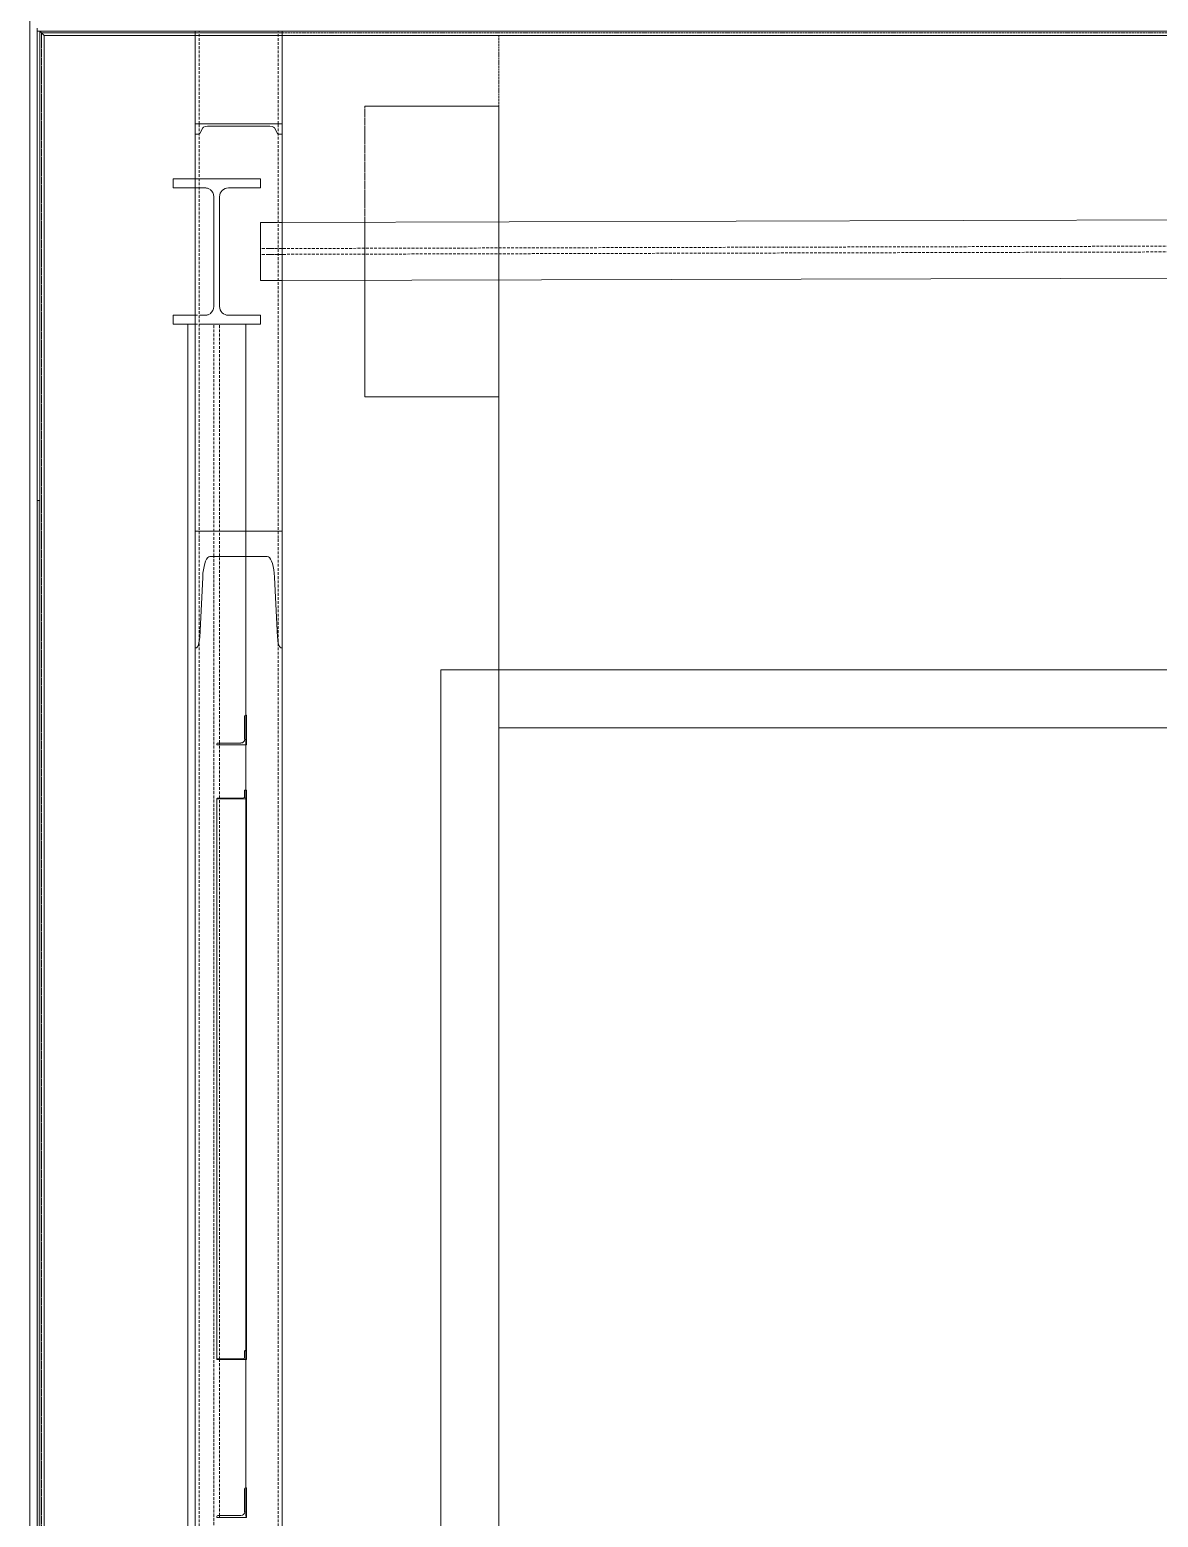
# Model space of a CAD drawing. Header units: centimetres. Extents: x -13617 to -9515, y -261 to 6553.
# Drawn here: x -13279.8 to -13085.5, y 5221.1 to 5477 of the extents above; entities that cross this region are included whole.
import ezdxf

# ---------------------------------------------------------------- set-up
doc = ezdxf.new("R2010")
doc.units = ezdxf.units.CM
for name, pattern in [('_Overhead', [0.47625, 0.3175, -0.15875]), ('_Overhead_2_', [0.47625, 0.3175, -0.15875]), ('Hidden', [0.714375, 0.47625, -0.238125])]:
    doc.linetypes.add(name, pattern=pattern)
for name, color, linetype, lineweight in [('A-FLOR', 7, 'Continuous', 9), ('A-WALL', 7, 'Continuous', 9), ('A-WALL-PATT', 7, 'Continuous', 35), ('S-BEAM', 7, 'Continuous', 9), ('S-COLS', 7, 'Continuous', 9)]:
    doc.layers.add(name, color=color, linetype=linetype, lineweight=lineweight)

# ---------------------------------------------------------------- blocks, each defined once
blk = doc.blocks.new('M_W Shapes - 150 x 250-1747962-Planta patio maniobras')
at = {"layer": 'S-BEAM', "color": 254, "true_color": 0xcccccc}
for p, q in [((-342.21, 5), (-342.21, 0.57)), ((-342.21, 0.57), (-342.21, 5)), ((-342.21, 5), (-342.21, 2.48)), ((-342.21, 2.48), (-342.21, 5)), ((-340.74, 5), (-342.21, 5)), ((-342.21, 5), (-340.74, 5)), ((-342.21, 5), (-340.74, 5)), ((-342.21, 5), (-340.74, 5)), ((-340.46, 5), (-340.73, 5)), ((-340.73, 5), (-340.46, 5)), ((-340.73, 5), (-340.46, 5)), ((-340.73, 5), (-340.46, 5)), ((-340.21, 5), (-340.45, 5)), ((-340.45, 5), (-340.21, 5)), ((-340.45, 5), (-340.21, 5)), ((-340.45, 5), (-340.21, 5)), ((-340.01, 5), (-340.2, 5)), ((-340.2, 5), (-340.01, 5)), ((-340.2, 5), (-340.01, 5)), ((-340.2, 5), (-340.01, 5)), ((-339.86, 5), (-340, 5)), ((-340, 5), (-339.86, 5)), ((-340, 5), (-339.86, 5)), ((-340, 5), (-339.86, 5)), ((-339.25, 5), (-339.77, 5)), ((-339.77, 5), (-339.25, 5)), ((-339.77, 5), (-339.25, 5)), ((-339.77, 5), (-339.25, 5)), ((-338.92, 5), (-339.04, 5)), ((-339.04, 5), (-338.92, 5)), ((-339.04, 5), (-338.92, 5)), ((-339.04, 5), (-338.92, 5)), ((-338.78, 5), (-338.91, 5)), ((-338.91, 5), (-338.78, 5)), ((-338.91, 5), (-338.78, 5)), ((-338.91, 5), (-338.78, 5)), ((-338.45, 5), (-338.77, 5)), ((-338.77, 5), (-338.45, 5)), ((-338.77, 5), (-338.45, 5)), ((-338.77, 5), (-338.45, 5)), ((-7.1, 5), (-338.45, 5)), ((-338.45, 5), (-7.1, 5)), ((-338.45, 5), (-7.1, 5)), ((-338.45, 5), (-7.1, 5)), ((-342.21, 1.49), (-342.21, 2.48)), ((-342.21, 1.97), (-342.21, 2.48)), ((-342.21, 1.49), (-342.21, 1.97)), ((-342.21, 0.57), (-342.21, 1.49)), ((-342.21, 0.5), (-342.21, 1.49)), ((-342.21, 0.5), (-342.21, 0.57)), ((-342.21, 0.5), (-342.21, -0.5)), ((-342.21, -0.5), (-342.21, 0.5)), ((-342.21, -2.48), (-342.21, -0.5)), ((-342.21, -0.57), (-342.21, -0.5)), ((-342.21, -0.57), (-342.21, -5)), ((-342.21, -0.77), (-342.21, -0.57)), ((-342.21, -5), (-342.21, -0.57)), ((-342.21, -1.08), (-342.21, -0.77)), ((-342.21, -2.48), (-342.21, -1.08)), ((-342.21, -5), (-342.21, -2.48)), ((-342.21, -2.48), (-342.21, -5)), ((-342.21, -5), (-340.78, -5)), ((-342.21, -5), (-340.78, -5)), ((-342.21, -5), (-340.78, -5)), ((-342.21, -5), (-340.78, -5)), ((-340.76, -5), (-340.5, -5)), ((-340.76, -5), (-340.5, -5)), ((-340.76, -5), (-340.5, -5)), ((-340.76, -5), (-340.5, -5)), ((-340.48, -5), (-340.25, -5)), ((-340.48, -5), (-340.25, -5)), ((-340.48, -5), (-340.25, -5)), ((-340.48, -5), (-340.25, -5)), ((-340.23, -5), (-340.04, -5)), ((-340.23, -5), (-340.04, -5)), ((-340.23, -5), (-340.04, -5)), ((-340.23, -5), (-340.04, -5)), ((-340.03, -5), (-339.89, -5)), ((-340.03, -5), (-339.89, -5)), ((-340.03, -5), (-339.89, -5)), ((-340.03, -5), (-339.89, -5)), ((-339.8, -5), (-339.28, -5)), ((-339.8, -5), (-339.28, -5)), ((-339.8, -5), (-339.28, -5)), ((-339.8, -5), (-339.28, -5)), ((-339.06, -5), (-338.95, -5)), ((-339.06, -5), (-338.95, -5)), ((-339.06, -5), (-338.95, -5)), ((-339.06, -5), (-338.95, -5)), ((-338.94, -5), (-338.81, -5)), ((-338.94, -5), (-338.81, -5)), ((-338.94, -5), (-338.81, -5)), ((-338.94, -5), (-338.81, -5)), ((-338.79, -5), (-338.48, -5)), ((-338.79, -5), (-338.48, -5)), ((-338.79, -5), (-338.48, -5)), ((-338.79, -5), (-338.48, -5)), ((-338.48, -5), (-7.12, -5)), ((-338.48, -5), (-7.12, -5)), ((-338.48, -5), (-7.12, -5)), ((-338.48, -5), (-7.12, -5))]:
    blk.add_line(p, q, dxfattribs=at)
at = {"layer": 'S-BEAM', "color": 254, "linetype": 'Hidden', "true_color": 0xcccccc}
for p, q in [((-340.76, 0.5), (-342.21, 0.5)), ((-340.48, 0.5), (-340.74, 0.5)), ((-340.23, 0.5), (-340.46, 0.5)), ((-340.02, 0.5), (-340.22, 0.5)), ((-339.87, 0.5), (-340.01, 0.5)), ((-339.26, 0.5), (-339.78, 0.5)), ((-338.93, 0.5), (-339.05, 0.5)), ((-338.79, 0.5), (-338.92, 0.5)), ((-338.47, 0.5), (-338.78, 0.5)), ((-7.11, 0.5), (-338.47, 0.5)), ((-340.76, -0.5), (-342.21, -0.5)), ((-340.48, -0.5), (-340.75, -0.5)), ((-340.23, -0.5), (-340.47, -0.5)), ((-340.03, -0.5), (-340.22, -0.5)), ((-339.88, -0.5), (-340.02, -0.5)), ((-339.27, -0.5), (-339.79, -0.5)), ((-338.93, -0.5), (-339.05, -0.5)), ((-338.8, -0.5), (-338.93, -0.5)), ((-338.47, -0.5), (-338.78, -0.5)), ((-7.11, -0.5), (-338.47, -0.5))]:
    blk.add_line(p, q, dxfattribs=at)
blk = doc.blocks.new('M_W Shapes - 150 x 250-1747883-Planta patio maniobras')
at = {"layer": 'S-BEAM', "color": 254, "true_color": 0xcccccc}
for p, q in [((-324.13, 5), (-324.13, 1.08)), ((-324.13, 1.08), (-324.13, 5)), ((-324.13, 5), (-324.13, 2.48)), ((-324.13, 2.48), (-324.13, 5)), ((-284.19, 5), (-324.13, 5)), ((-324.13, 5), (-284.19, 5)), ((-324.13, 5), (-284.19, 5)), ((-324.13, 5), (-284.19, 5)), ((-256.79, 5), (-284.19, 5)), ((-284.19, 5), (-256.79, 5)), ((-284.19, 5), (-256.79, 5)), ((-284.19, 5), (-256.79, 5)), ((-251.89, 5), (-256.79, 5)), ((-256.79, 5), (-251.89, 5)), ((-256.79, 5), (-251.89, 5)), ((-256.79, 5), (-251.89, 5)), ((-243.97, 5), (-251.77, 5)), ((-251.77, 5), (-243.97, 5)), ((-251.77, 5), (-243.97, 5)), ((-251.77, 5), (-243.97, 5)), ((-242.58, 5), (-243.97, 5)), ((-243.97, 5), (-242.58, 5)), ((-243.97, 5), (-242.58, 5)), ((-243.97, 5), (-242.58, 5)), ((-146.02, 5), (-242.47, 5)), ((-242.47, 5), (-146.02, 5)), ((-242.47, 5), (-146.02, 5)), ((-242.47, 5), (-146.02, 5)), ((-123.86, 5), (-146.02, 5)), ((-146.02, 5), (-123.86, 5)), ((-146.02, 5), (-123.86, 5)), ((-146.02, 5), (-123.86, 5)), ((-118.97, 5), (-123.86, 5)), ((-123.86, 5), (-118.97, 5)), ((-123.86, 5), (-118.97, 5)), ((-123.86, 5), (-118.97, 5)), ((-324.13, 1.08), (-324.13, 2.48)), ((-324.13, 1.97), (-324.13, 2.48)), ((-324.13, 1.49), (-324.13, 1.97)), ((-324.13, 1.08), (-324.13, 1.49)), ((-324.13, 1.02), (-324.13, 1.08)), ((-324.13, 1.02), (-324.13, 1.08)), ((-324.13, 1.03), (-324.13, 0.57)), ((-324.13, 0.57), (-324.13, 1.03)), ((-324.13, 0.77), (-324.13, 1.02)), ((-324.13, 0.57), (-324.13, 1.02)), ((-324.13, 0.57), (-324.13, 0.77)), ((-324.13, 0.5), (-324.13, 0.57)), ((-324.13, 0.5), (-324.13, 0.57)), ((-324.13, 0.5), (-324.13, -0.5)), ((-324.13, -0.5), (-324.13, 0.5)), ((-324.13, -0.57), (-324.13, -0.5)), ((-324.13, -0.57), (-324.13, -0.5)), ((-324.13, -0.57), (-324.13, -1.08)), ((-324.13, -1.08), (-324.13, -0.57)), ((-324.13, -1.08), (-324.13, -0.57)), ((-324.13, -1.08), (-324.13, -0.57)), ((-324.13, -1.46), (-324.13, -1.18)), ((-324.13, -1.46), (-324.13, -1.18)), ((-324.13, -1.19), (-324.13, -1.46)), ((-324.13, -1.46), (-324.13, -1.19)), ((-324.13, -1.49), (-324.13, -1.74)), ((-324.13, -1.73), (-324.13, -1.49)), ((-324.13, -1.73), (-324.13, -1.49)), ((-324.13, -1.74), (-324.13, -1.49)), ((-324.13, -1.97), (-324.13, -1.75)), ((-324.13, -1.97), (-324.13, -1.75)), ((-324.13, -1.76), (-324.13, -1.97)), ((-324.13, -1.97), (-324.13, -1.76)), ((-324.13, -2), (-324.13, -2.19)), ((-324.13, -2.19), (-324.13, -2)), ((-324.13, -2.19), (-324.13, -2)), ((-324.13, -2.19), (-324.13, -2)), ((-324.13, -2.2), (-324.13, -2.34)), ((-324.13, -2.34), (-324.13, -2.2)), ((-324.13, -2.34), (-324.13, -2.2)), ((-324.13, -2.34), (-324.13, -2.2)), ((-324.13, -2.48), (-324.13, -2.94)), ((-324.13, -2.94), (-324.13, -2.48)), ((-324.13, -2.48), (-324.13, -2.94)), ((-324.13, -2.94), (-324.13, -2.48)), ((-324.13, -3.29), (-324.13, -3.42)), ((-324.13, -3.42), (-324.13, -3.29)), ((-324.13, -3.29), (-324.13, -3.42)), ((-324.13, -3.42), (-324.13, -3.29)), ((-324.13, -3.43), (-324.13, -3.74)), ((-324.13, -3.74), (-324.13, -3.43)), ((-324.13, -3.43), (-324.13, -3.74)), ((-324.13, -3.74), (-324.13, -3.43)), ((-324.13, -3.74), (-324.13, -5)), ((-324.13, -5), (-324.13, -3.74)), ((-324.13, -3.74), (-324.13, -5)), ((-324.13, -5), (-324.13, -3.74)), ((-324.13, -5), (306.82, -5)), ((-324.13, -5), (306.82, -5)), ((-324.13, -5), (306.82, -5)), ((-324.13, -5), (306.82, -5))]:
    blk.add_line(p, q, dxfattribs=at)
at = {"layer": 'S-BEAM', "color": 254, "linetype": 'Hidden', "true_color": 0xcccccc}
for p, q in [((-284.19, 0.5), (-324.13, 0.5)), ((-252.09, 0.5), (-284.19, 0.5)), ((-251.8, 0.5), (-252.09, 0.5)), ((-242.57, 0.5), (-251.77, 0.5)), ((-146.02, 0.5), (-242.47, 0.5)), ((-119.16, 0.5), (-146.02, 0.5)), ((-118.88, 0.5), (-119.16, 0.5)), ((-284.19, -0.5), (-324.13, -0.5)), ((306.82, -0.5), (-284.19, -0.5))]:
    blk.add_line(p, q, dxfattribs=at)
blk = doc.blocks.new('C Shapes - C8x16-1788166-Planta patio maniobras')
at = {"layer": 'S-BEAM', "color": 254, "true_color": 0xcccccc}
for p, q in [((-13251.33, 5460.83), (-13251.33, 5476.76)), ((-13251.33, 5476.76), (-13251.33, 5460.83)), ((-13236.33, 5476.76), (-13236.33, 5460.83)), ((-13236.33, 5476.76), (-13236.33, 5460.83)), ((-13251.33, 5370.67), (-13251.33, 5460.83)), ((-13251.33, 5460.83), (-13251.33, 5370.67)), ((-13236.33, 5460.83), (-13236.33, 5370.67)), ((-13236.33, 5460.83), (-13236.33, 5370.67)), ((-13251.33, 4808.32), (-13251.33, 5370.67)), ((-13251.33, 5370.67), (-13251.33, 4808.32)), ((-13236.33, 5370.67), (-13236.33, 4808.32)), ((-13236.33, 5370.67), (-13236.33, 4808.32))]:
    blk.add_line(p, q, dxfattribs=at)
at = {"layer": 'S-BEAM', "color": 254, "linetype": 'Hidden', "true_color": 0xcccccc}
for p, q in [((-13250.62, 5460.83), (-13250.62, 5476.76)), ((-13237.04, 5460.83), (-13237.04, 5476.76)), ((-13250.62, 5389.53), (-13250.62, 5460.83)), ((-13237.04, 5389.53), (-13237.04, 5460.83)), ((-13250.62, 5371.78), (-13250.62, 5389.42)), ((-13237.04, 5371.78), (-13237.04, 5389.42)), ((-13250.62, 4807.31), (-13250.62, 5371.68)), ((-13237.04, 4807.31), (-13237.04, 5371.68))]:
    blk.add_line(p, q, dxfattribs=at)
blk = doc.blocks.new('M_L Equal Angles - L51X51X3_2-1788160-Planta patio maniobras')
at = {"layer": 'S-BEAM', "color": 254, "true_color": 0xcccccc}
for p, q in [((-13242.79, 5222.01), (-13242.79, 5225.97)), ((-13242.79, 5225.97), (-13242.79, 5222.01)), ((-13242.63, 5226.13), (-13242.47, 5226.13)), ((-13242.47, 5226.13), (-13242.63, 5226.13)), ((-13242.47, 5226.13), (-13242.47, 5221.05)), ((-13242.47, 5221.05), (-13242.47, 5226.13)), ((-13247.39, 5221.37), (-13243.42, 5221.37)), ((-13243.42, 5221.37), (-13247.39, 5221.37)), ((-13247.55, 5221.05), (-13247.55, 5221.21)), ((-13247.55, 5221.21), (-13247.55, 5221.05)), ((-13242.47, 5221.05), (-13247.55, 5221.05)), ((-13247.55, 5221.05), (-13242.47, 5221.05))]:
    blk.add_line(p, q, dxfattribs=at)
for centre, radius, start, end in [((-13242.63, 5225.97), 0.159, 90, 180), ((-13242.63, 5225.97), 0.159, 90, 180), ((-13247.39, 5221.21), 0.159, 90, 180), ((-13247.39, 5221.21), 0.159, 90, 180), ((-13243.42, 5222.01), 0.635, 270, 0), ((-13243.42, 5222.01), 0.635, 270, 0)]:
    blk.add_arc(centre, radius, start, end, dxfattribs=at)
blk = doc.blocks.new('M_L Equal Angles - L51X51X3_2-1788161-Planta patio maniobras')
at = {"layer": 'S-BEAM', "color": 254, "true_color": 0xcccccc}
for p, q in [((-13242.79, 5354.93), (-13242.79, 5358.9)), ((-13242.79, 5358.9), (-13242.79, 5354.93)), ((-13242.63, 5359.06), (-13242.47, 5359.06)), ((-13242.47, 5359.06), (-13242.63, 5359.06)), ((-13242.47, 5359.06), (-13242.47, 5353.98)), ((-13242.47, 5353.98), (-13242.47, 5359.06)), ((-13247.55, 5353.98), (-13247.55, 5354.13)), ((-13247.55, 5354.13), (-13247.55, 5353.98)), ((-13242.47, 5353.98), (-13247.55, 5353.98)), ((-13247.55, 5353.98), (-13242.47, 5353.98)), ((-13247.39, 5354.29), (-13243.42, 5354.29)), ((-13243.42, 5354.29), (-13247.39, 5354.29))]:
    blk.add_line(p, q, dxfattribs=at)
for centre, radius, start, end in [((-13242.63, 5358.9), 0.159, 90, 180), ((-13242.63, 5358.9), 0.159, 90, 180), ((-13243.42, 5354.93), 0.635, 270, 0), ((-13243.42, 5354.93), 0.635, 270, 0), ((-13247.39, 5354.13), 0.159, 90, 180), ((-13247.39, 5354.13), 0.159, 90, 180)]:
    blk.add_arc(centre, radius, start, end, dxfattribs=at)
blk = doc.blocks.new('M_L Equal Angles - L51X51X3_2-1788165-Planta patio maniobras')
at = {"layer": 'S-BEAM', "color": 254, "true_color": 0xcccccc}
for p, q in [((-13247.55, 5344.73), (-13247.55, 5344.68)), ((-13247.55, 5344.68), (-13242.47, 5344.68)), ((-13247.55, 5344.68), (-13247.55, 5248.23)), ((-13243.42, 5344.78), (-13247.39, 5344.78)), ((-13242.79, 5346.15), (-13242.79, 5344.97)), ((-13242.47, 5346.2), (-13242.63, 5346.2)), ((-13242.47, 5344.68), (-13242.47, 5346.2)), ((-13242.47, 5249.75), (-13242.47, 5346.2)), ((-13242.47, 5248.23), (-13242.47, 5344.68)), ((-13242.79, 5248.51), (-13242.79, 5249.7)), ((-13242.63, 5249.75), (-13242.47, 5249.75)), ((-13242.47, 5249.75), (-13242.47, 5248.23)), ((-13247.55, 5248.23), (-13247.55, 5248.28)), ((-13242.47, 5248.23), (-13247.55, 5248.23)), ((-13247.39, 5248.32), (-13243.42, 5248.32))]:
    blk.add_line(p, q, dxfattribs=at)
for centre, major_axis, start_param, end_param in [((-13247.39, 5344.73), (0.159, 0), 1.570796, 3.141593), ((-13243.42, 5344.97), (0.635, 0), 4.712389, 6.283185), ((-13242.63, 5346.15), (0.159, 0), 1.570796, 3.141593), ((-13242.63, 5249.7), (0.159, 0), 1.570796, 3.141593), ((-13247.39, 5248.28), (0.159, 0), 1.570796, 3.141593), ((-13243.42, 5248.51), (0.635, 0), 4.712389, 6.283185)]:
    blk.add_ellipse(centre, major_axis=major_axis, ratio=0.299116, start_param=start_param, end_param=end_param, dxfattribs=at)
blk = doc.blocks.new('M_W Shapes - 150 x 250-V107-Planta patio maniobras')
at = {"layer": 'S-BEAM', "color": 254, "true_color": 0xcccccc}
for p, q in [((-342.21, 5), (-342.21, 0.57)), ((-342.21, -5), (-342.21, 5)), ((-342.21, 5), (-342.21, 2.48)), ((-342.21, 2.48), (-342.21, 5)), ((-340.74, 5), (-342.21, 5)), ((-342.21, 5), (-340.74, 5)), ((-342.21, 5), (-340.74, 5)), ((-342.21, 5), (-340.74, 5)), ((-340.46, 5), (-340.73, 5)), ((-340.73, 5), (-340.46, 5)), ((-340.73, 5), (-340.46, 5)), ((-340.73, 5), (-340.46, 5)), ((-340.21, 5), (-340.45, 5)), ((-340.45, 5), (-340.21, 5)), ((-340.45, 5), (-340.21, 5)), ((-340.45, 5), (-340.21, 5)), ((-340.01, 5), (-340.2, 5)), ((-340.2, 5), (-340.01, 5)), ((-340.2, 5), (-340.01, 5)), ((-340.2, 5), (-340.01, 5)), ((-339.86, 5), (-340, 5)), ((-340, 5), (-339.86, 5)), ((-340, 5), (-339.86, 5)), ((-340, 5), (-339.86, 5)), ((-339.25, 5), (-339.77, 5)), ((-339.77, 5), (-339.25, 5)), ((-339.77, 5), (-339.25, 5)), ((-339.77, 5), (-339.25, 5)), ((-338.92, 5), (-339.04, 5)), ((-339.04, 5), (-338.92, 5)), ((-339.04, 5), (-338.92, 5)), ((-339.04, 5), (-338.92, 5)), ((-338.78, 5), (-338.91, 5)), ((-338.91, 5), (-338.78, 5)), ((-338.91, 5), (-338.78, 5)), ((-338.91, 5), (-338.78, 5)), ((-338.45, 5), (-338.77, 5)), ((-338.77, 5), (-338.45, 5)), ((-338.77, 5), (-338.45, 5)), ((-338.77, 5), (-338.45, 5)), ((-7.1, 5), (-338.45, 5)), ((-338.45, 5), (-7.1, 5)), ((-338.45, 5), (-7.1, 5)), ((-338.45, 5), (-7.1, 5)), ((-342.21, 1.49), (-342.21, 2.48)), ((-342.21, 1.97), (-342.21, 2.48)), ((-342.21, 1.49), (-342.21, 1.97)), ((-342.21, 0.57), (-342.21, 1.49)), ((-342.21, 1.08), (-342.21, 1.49)), ((-342.21, 0.77), (-342.21, 1.08)), ((-342.21, 0.57), (-342.21, 0.77)), ((-342.21, 0.5), (-342.21, 0.57)), ((-342.21, 0.5), (-342.21, 0.57)), ((-342.21, 0.5), (-342.21, -0.5)), ((-342.21, -0.57), (-342.21, -0.5)), ((-342.21, -0.57), (-342.21, -0.5)), ((-342.21, -0.57), (-342.21, -5)), ((-342.21, -0.77), (-342.21, -0.57)), ((-342.21, -0.77), (-342.21, -0.57)), ((-342.21, -1.49), (-342.21, -0.77)), ((-342.21, -1.08), (-342.21, -0.77)), ((-342.21, -1.49), (-342.21, -1.08)), ((-342.21, -1.97), (-342.21, -1.49)), ((-342.21, -2.48), (-342.21, -1.49)), ((-342.21, -2.48), (-342.21, -1.97)), ((-342.21, -5), (-342.21, -2.48)), ((-342.21, -2.48), (-342.21, -5)), ((-342.21, -5), (-340.78, -5)), ((-342.21, -5), (-340.78, -5)), ((-342.21, -5), (-340.78, -5)), ((-342.21, -5), (-340.78, -5)), ((-340.76, -5), (-340.5, -5)), ((-340.76, -5), (-340.5, -5)), ((-340.76, -5), (-340.5, -5)), ((-340.76, -5), (-340.5, -5)), ((-340.48, -5), (-340.25, -5)), ((-340.48, -5), (-340.25, -5)), ((-340.48, -5), (-340.25, -5)), ((-340.48, -5), (-340.25, -5)), ((-340.23, -5), (-340.04, -5)), ((-340.23, -5), (-340.04, -5)), ((-340.23, -5), (-340.04, -5)), ((-340.23, -5), (-340.04, -5)), ((-340.03, -5), (-339.89, -5)), ((-340.03, -5), (-339.89, -5)), ((-340.03, -5), (-339.89, -5)), ((-340.03, -5), (-339.89, -5)), ((-339.8, -5), (-339.28, -5)), ((-339.8, -5), (-339.28, -5)), ((-339.8, -5), (-339.28, -5)), ((-339.8, -5), (-339.28, -5)), ((-339.06, -5), (-338.95, -5)), ((-339.06, -5), (-338.95, -5)), ((-339.06, -5), (-338.95, -5)), ((-339.06, -5), (-338.95, -5)), ((-338.94, -5), (-338.81, -5)), ((-338.94, -5), (-338.81, -5)), ((-338.94, -5), (-338.81, -5)), ((-338.94, -5), (-338.81, -5)), ((-338.79, -5), (-338.48, -5)), ((-338.79, -5), (-338.48, -5)), ((-338.79, -5), (-338.48, -5)), ((-338.79, -5), (-338.48, -5)), ((-338.48, -5), (-7.12, -5)), ((-338.48, -5), (-7.12, -5)), ((-338.48, -5), (-7.12, -5)), ((-338.48, -5), (-7.12, -5))]:
    blk.add_line(p, q, dxfattribs=at)
at = {"layer": 'S-BEAM', "color": 254, "linetype": 'Hidden', "true_color": 0xcccccc}
for p, q in [((-340.76, 0.5), (-342.21, 0.5)), ((-340.48, 0.5), (-340.74, 0.5)), ((-340.23, 0.5), (-340.46, 0.5)), ((-340.02, 0.5), (-340.22, 0.5)), ((-339.87, 0.5), (-340.01, 0.5)), ((-339.26, 0.5), (-339.78, 0.5)), ((-338.93, 0.5), (-339.05, 0.5)), ((-338.79, 0.5), (-338.92, 0.5)), ((-338.47, 0.5), (-338.78, 0.5)), ((-7.11, 0.5), (-338.47, 0.5)), ((-340.76, -0.5), (-342.21, -0.5)), ((-340.48, -0.5), (-340.75, -0.5)), ((-340.23, -0.5), (-340.47, -0.5)), ((-340.03, -0.5), (-340.22, -0.5)), ((-339.88, -0.5), (-340.02, -0.5)), ((-339.27, -0.5), (-339.79, -0.5)), ((-338.93, -0.5), (-339.05, -0.5)), ((-338.8, -0.5), (-338.93, -0.5)), ((-338.47, -0.5), (-338.78, -0.5)), ((-7.11, -0.5), (-338.47, -0.5))]:
    blk.add_line(p, q, dxfattribs=at)
blk = doc.blocks.new('M_W Shapes - 150 x 250-V108-Planta patio maniobras')
at = {"layer": 'S-BEAM', "color": 254, "true_color": 0xcccccc}
for p, q in [((-324.13, 5), (-324.13, 1.08)), ((-324.13, -1.17), (-324.13, 5)), ((-324.13, 5), (-324.13, 2.48)), ((-324.13, 2.48), (-324.13, 5)), ((-284.19, 5), (-324.13, 5)), ((-324.13, 5), (-284.19, 5)), ((-324.13, 5), (-284.19, 5)), ((-324.13, 5), (-284.19, 5)), ((-256.79, 5), (-284.19, 5)), ((-284.19, 5), (-256.79, 5)), ((-284.19, 5), (-256.79, 5)), ((-284.19, 5), (-256.79, 5)), ((-251.89, 5), (-256.79, 5)), ((-256.79, 5), (-251.89, 5)), ((-256.79, 5), (-251.89, 5)), ((-256.79, 5), (-251.89, 5)), ((-243.97, 5), (-251.77, 5)), ((-251.77, 5), (-243.97, 5)), ((-251.77, 5), (-243.97, 5)), ((-251.77, 5), (-243.97, 5)), ((-242.58, 5), (-243.97, 5)), ((-243.97, 5), (-242.58, 5)), ((-243.97, 5), (-242.58, 5)), ((-243.97, 5), (-242.58, 5)), ((-146.02, 5), (-242.47, 5)), ((-242.47, 5), (-146.02, 5)), ((-242.47, 5), (-146.02, 5)), ((-242.47, 5), (-146.02, 5)), ((-123.86, 5), (-146.02, 5)), ((-146.02, 5), (-123.86, 5)), ((-146.02, 5), (-123.86, 5)), ((-146.02, 5), (-123.86, 5)), ((-118.97, 5), (-123.86, 5)), ((-123.86, 5), (-118.97, 5)), ((-123.86, 5), (-118.97, 5)), ((-123.86, 5), (-118.97, 5)), ((-324.13, 1.97), (-324.13, 2.48)), ((-324.13, 1.97), (-324.13, 2.48)), ((-324.13, 1.49), (-324.13, 1.97)), ((-324.13, 1.49), (-324.13, 1.97)), ((-324.13, 1.08), (-324.13, 1.49)), ((-324.13, 1.08), (-324.13, 1.49)), ((-324.13, 1.02), (-324.13, 1.08)), ((-324.13, 1.02), (-324.13, 1.08)), ((-324.13, 1.03), (-324.13, 0.57)), ((-324.13, 0.77), (-324.13, 1.02)), ((-324.13, 0.57), (-324.13, 1.02)), ((-324.13, 0.57), (-324.13, 0.77)), ((-324.13, 0.5), (-324.13, 0.57)), ((-324.13, 0.5), (-324.13, 0.57)), ((-324.13, 0.5), (-324.13, -0.5)), ((-324.13, -0.57), (-324.13, -0.5)), ((-324.13, -0.57), (-324.13, -0.5)), ((-324.13, -0.57), (-324.13, -1.08)), ((-324.13, -0.77), (-324.13, -0.57)), ((-324.13, -0.77), (-324.13, -0.57)), ((-324.13, -1.08), (-324.13, -0.77)), ((-324.13, -1.08), (-324.13, -0.77)), ((-324.13, -1.46), (-324.13, -1.18)), ((-324.13, -1.46), (-324.13, -1.18)), ((-324.13, -1.19), (-324.13, -1.46)), ((-324.13, -1.46), (-324.13, -1.19)), ((-324.13, -1.74), (-324.13, -1.48)), ((-324.13, -1.49), (-324.13, -1.74)), ((-324.13, -1.73), (-324.13, -1.49)), ((-324.13, -1.73), (-324.13, -1.49)), ((-324.13, -1.97), (-324.13, -1.75)), ((-324.13, -1.97), (-324.13, -1.75)), ((-324.13, -1.76), (-324.13, -1.97)), ((-324.13, -1.99), (-324.13, -1.76)), ((-324.13, -2), (-324.13, -2.19)), ((-324.13, -2.19), (-324.13, -2)), ((-324.13, -2.19), (-324.13, -2)), ((-324.13, -2.19), (-324.13, -2)), ((-324.13, -2.2), (-324.13, -2.34)), ((-324.13, -2.34), (-324.13, -2.2)), ((-324.13, -2.34), (-324.13, -2.2)), ((-324.13, -2.34), (-324.13, -2.2)), ((-324.13, -2.94), (-324.13, -2.42)), ((-324.13, -2.48), (-324.13, -2.94)), ((-324.13, -2.94), (-324.13, -2.48)), ((-324.13, -2.48), (-324.13, -2.94)), ((-324.13, -3.29), (-324.13, -3.42)), ((-324.13, -3.42), (-324.13, -3.29)), ((-324.13, -3.29), (-324.13, -3.42)), ((-324.13, -3.42), (-324.13, -3.29)), ((-324.13, -3.43), (-324.13, -3.74)), ((-324.13, -3.74), (-324.13, -3.43)), ((-324.13, -3.43), (-324.13, -3.74)), ((-324.13, -3.74), (-324.13, -3.43)), ((-324.13, -3.74), (-324.13, -5)), ((-324.13, -5), (-324.13, -3.74)), ((-324.13, -3.74), (-324.13, -5)), ((-324.13, -5), (-324.13, -3.74)), ((-324.13, -5), (324.13, -5)), ((-324.13, -5), (324.13, -5)), ((-324.13, -5), (324.13, -5)), ((-324.13, -5), (324.13, -5))]:
    blk.add_line(p, q, dxfattribs=at)
at = {"layer": 'S-BEAM', "color": 254, "linetype": 'Hidden', "true_color": 0xcccccc}
for p, q in [((-284.19, 0.5), (-324.13, 0.5)), ((-252.09, 0.5), (-284.19, 0.5)), ((-251.8, 0.5), (-252.09, 0.5)), ((-242.57, 0.5), (-251.77, 0.5)), ((-146.02, 0.5), (-242.47, 0.5)), ((-119.16, 0.5), (-146.02, 0.5)), ((-118.88, 0.5), (-119.16, 0.5)), ((-284.19, -0.5), (-324.13, -0.5)), ((309.62, -0.5), (-284.19, -0.5))]:
    blk.add_line(p, q, dxfattribs=at)
blk = doc.blocks.new('PQ_RVR_EST-01_ZZ_ZZ_MO_T_A_rvt-1-Planta patio maniobras')
at = {"layer": 'A-FLOR', "color": 254, "linetype": '_Overhead', "true_color": 0xd4d4d4}
for p, q in [((-13199.05, 5463.84), (-13199.05, 5476.01)), ((-13199.05, 5476.01), (-13199.05, 5463.84)), ((-13222.1, 5443.91), (-13222.1, 5463.84)), ((-13222.1, 5463.84), (-13199.05, 5463.84)), ((-13199.05, 5463.84), (-13222.1, 5463.84)), ((-13222.1, 5463.84), (-13222.1, 5443.91)), ((-13222.1, 5441.39), (-13222.1, 5443.91)), ((-13222.1, 5443.91), (-13222.1, 5441.39)), ((-13222.1, 5440.88), (-13222.1, 5441.38)), ((-13222.1, 5441.38), (-13222.1, 5440.88)), ((-13222.1, 5440.4), (-13222.1, 5440.86)), ((-13222.1, 5440.86), (-13222.1, 5440.4)), ((-13222.1, 5439.99), (-13222.1, 5440.39)), ((-13222.1, 5440.39), (-13222.1, 5439.99)), ((-13222.1, 5439.67), (-13222.1, 5439.98)), ((-13222.1, 5439.98), (-13222.1, 5439.67)), ((-13222.1, 5439.48), (-13222.1, 5439.67)), ((-13222.1, 5439.67), (-13222.1, 5439.48)), ((-13222.1, 5438.41), (-13222.1, 5439.41)), ((-13222.1, 5439.41), (-13222.1, 5438.41)), ((-13222.1, 5438.14), (-13222.1, 5438.34)), ((-13222.1, 5438.34), (-13222.1, 5438.14)), ((-13222.1, 5437.83), (-13222.1, 5438.14)), ((-13222.1, 5438.14), (-13222.1, 5437.83)), ((-13222.1, 5437.42), (-13222.1, 5437.82)), ((-13222.1, 5437.82), (-13222.1, 5437.42)), ((-13222.1, 5436.94), (-13222.1, 5437.41)), ((-13222.1, 5437.41), (-13222.1, 5436.94)), ((-13222.1, 5433.91), (-13222.1, 5436.93)), ((-13222.1, 5436.93), (-13222.1, 5433.91)), ((-13222.1, 5413.84), (-13222.1, 5433.91)), ((-13222.1, 5433.91), (-13222.1, 5413.84)), ((-13199.05, 5413.84), (-13222.1, 5413.84)), ((-13222.1, 5413.84), (-13199.05, 5413.84)), ((-13199.05, 5366.88), (-13199.05, 5413.84)), ((-13199.05, 5413.84), (-13199.05, 5366.88)), ((-13199.05, 4902.02), (-13199.05, 5356.88))]:
    blk.add_line(p, q, dxfattribs=at)
at = {"layer": 'S-BEAM', "color": 254, "true_color": 0xcccccc}
for p, q in [((-13251.33, 5459.03), (-13251.33, 5460.83)), ((-13251.33, 5460.83), (-13236.33, 5460.83)), ((-13251.33, 5460.83), (-13251.33, 5390.73)), ((-13250.01, 5460.12), (-13250.53, 5459.19)), ((-13238.9, 5460.44), (-13248.76, 5460.44)), ((-13237.13, 5459.19), (-13237.64, 5460.12)), ((-13236.33, 5460.83), (-13236.33, 5459.03)), ((-13236.33, 5390.73), (-13236.33, 5460.83)), ((-13251.16, 5459.03), (-13251.33, 5459.03)), ((-13251.33, 5459.03), (-13251.33, 5370.67)), ((-13236.33, 5459.03), (-13236.5, 5459.03)), ((-13236.33, 5459.03), (-13236.33, 5370.67))]:
    blk.add_line(p, q, dxfattribs=at)
at = {"layer": 'S-BEAM', "color": 254, "lineweight": 18, "true_color": 0xcccccc}
for p, q in [((-13236.33, 5390.73), (-13251.33, 5390.73)), ((-13251.33, 5390.73), (-13251.33, 5370.67)), ((-13236.33, 5370.67), (-13236.33, 5390.73)), ((-13248.76, 5386.4), (-13238.9, 5386.4)), ((-13250.53, 5372.45), (-13250.01, 5382.84)), ((-13237.64, 5382.84), (-13237.13, 5372.45)), ((-13251.33, 5370.67), (-13251.16, 5370.67)), ((-13236.5, 5370.67), (-13236.33, 5370.67))]:
    blk.add_line(p, q, dxfattribs=at)
at = {"layer": 'S-BEAM', "color": 254, "lineweight": 18, "true_color": 0xcccccc, "flags": 128}
for points in [[(-13250.01, 5382.84), (-13249.96, 5383.49), (-13249.89, 5384.1), (-13249.78, 5384.66), (-13249.65, 5385.16), (-13249.5, 5385.59), (-13249.33, 5385.94), (-13249.15, 5386.19), (-13248.95, 5386.34), (-13248.76, 5386.4)], [(-13238.9, 5386.4), (-13238.7, 5386.34), (-13238.51, 5386.19), (-13238.33, 5385.94), (-13238.16, 5385.59), (-13238, 5385.16), (-13237.87, 5384.66), (-13237.77, 5384.1), (-13237.69, 5383.49), (-13237.64, 5382.84)], [(-13251.16, 5370.67), (-13251.06, 5370.69), (-13250.96, 5370.77), (-13250.87, 5370.9), (-13250.79, 5371.07), (-13250.71, 5371.28), (-13250.65, 5371.54), (-13250.59, 5371.82), (-13250.55, 5372.12), (-13250.53, 5372.45)], [(-13237.13, 5372.45), (-13237.1, 5372.12), (-13237.06, 5371.82), (-13237.01, 5371.54), (-13236.95, 5371.28), (-13236.87, 5371.07), (-13236.79, 5370.9), (-13236.69, 5370.77), (-13236.6, 5370.69), (-13236.5, 5370.67)]]:
    blk.add_lwpolyline(points, dxfattribs=at)
at = {"layer": 'S-BEAM', "color": 254, "true_color": 0xcccccc}
for centre, major_axis, start_param, end_param in [((-13248.76, 5460.06), (1.27, 0), 1.570796, 2.976485), ((-13238.9, 5460.06), (1.27, 0), 0.165108, 1.570796), ((-13251.16, 5459.22), (0.636, 0), 4.712389, 6.118077), ((-13236.5, 5459.22), (0.636, 0), 3.306701, 4.712389)]:
    blk.add_ellipse(centre, major_axis=major_axis, ratio=0.299116, start_param=start_param, end_param=end_param, dxfattribs=at)
at = {"layer": 'S-COLS', "color": 253, "true_color": 0xaaaaaa}
for p, q in [((-13255.09, 5451.34), (-13251.33, 5451.34)), ((-13255.09, 5449.8), (-13255.09, 5451.34)), ((-13251.33, 5449.8), (-13255.09, 5449.8)), ((-13251.33, 5451.34), (-13251.02, 5451.34)), ((-13251.02, 5449.8), (-13251.33, 5449.8)), ((-13251.01, 5451.34), (-13250.88, 5451.34)), ((-13250.88, 5449.8), (-13251.01, 5449.8)), ((-13250.87, 5451.34), (-13250.75, 5451.34)), ((-13250.75, 5449.8), (-13250.87, 5449.8)), ((-13250.53, 5451.34), (-13250.01, 5451.34)), ((-13250.01, 5449.8), (-13250.53, 5449.8)), ((-13249.93, 5451.34), (-13249.79, 5451.34)), ((-13249.79, 5449.8), (-13249.93, 5449.8)), ((-13249.78, 5451.34), (-13249.59, 5451.34)), ((-13249.61, 5449.8), (-13249.78, 5449.8)), ((-13249.58, 5451.34), (-13249.34, 5451.34)), ((-13249.33, 5451.34), (-13249.06, 5451.34)), ((-13249.05, 5451.34), (-13248.77, 5451.34)), ((-13248.76, 5451.34), (-13240.09, 5451.34)), ((-13240.09, 5449.8), (-13245.58, 5449.8)), ((-13240.09, 5451.34), (-13240.09, 5449.8)), ((-13248.09, 5429.4), (-13248.09, 5448.28)), ((-13247.1, 5448.28), (-13247.1, 5429.4)), ((-13255.09, 5427.88), (-13251.33, 5427.88)), ((-13255.09, 5426.34), (-13255.09, 5427.88)), ((-13252.59, 5426.34), (-13255.09, 5426.34)), ((-13251.33, 5426.34), (-13255.09, 5426.34)), ((-13251.33, 5426.34), (-13252.59, 5426.34)), ((-13251.33, 5427.88), (-13251.02, 5427.88)), ((-13251.02, 5426.34), (-13251.33, 5426.34)), ((-13251.02, 5426.34), (-13251.33, 5426.34)), ((-13251.01, 5427.88), (-13250.88, 5427.88)), ((-13250.88, 5426.34), (-13251.01, 5426.34)), ((-13250.88, 5426.34), (-13251.01, 5426.34)), ((-13250.53, 5427.88), (-13250.01, 5427.88)), ((-13250.07, 5426.34), (-13250.53, 5426.34)), ((-13250.01, 5426.34), (-13250.53, 5426.34)), ((-13249.93, 5427.88), (-13249.79, 5427.88)), ((-13249.79, 5426.34), (-13249.93, 5426.34)), ((-13249.79, 5426.34), (-13249.93, 5426.34)), ((-13249.78, 5427.88), (-13249.61, 5427.88)), ((-13249.59, 5426.34), (-13249.78, 5426.34)), ((-13249.59, 5426.34), (-13249.78, 5426.34)), ((-13249.35, 5426.34), (-13249.58, 5426.34)), ((-13249.35, 5426.34), (-13249.56, 5426.34)), ((-13249.08, 5426.34), (-13249.33, 5426.34)), ((-13249.07, 5426.34), (-13249.33, 5426.34)), ((-13248.78, 5426.34), (-13249.05, 5426.34)), ((-13248.78, 5426.34), (-13249.05, 5426.34)), ((-13240.09, 5426.34), (-13248.76, 5426.34)), ((-13248.16, 5426.34), (-13248.67, 5426.34)), ((-13247.09, 5426.34), (-13248.09, 5426.34)), ((-13246.56, 5426.34), (-13247.02, 5426.34)), ((-13242.59, 5426.34), (-13246.51, 5426.34)), ((-13245.58, 5427.88), (-13240.09, 5427.88)), ((-13240.09, 5426.34), (-13242.59, 5426.34)), ((-13240.09, 5427.88), (-13240.09, 5426.34))]:
    blk.add_line(p, q, dxfattribs=at)
for centre, start, end in [((-13249.61, 5448.28), 79.5716, 88.9734), ((-13249.61, 5448.28), 68.5973, 79.1889), ((-13249.61, 5448.28), 60, 68.165), ((-13249.61, 5448.28), 0, 55.2244), ((-13245.58, 5448.28), 90, 180), ((-13249.61, 5429.4), 304.7756, 0), ((-13245.58, 5429.4), 180, 270), ((-13249.61, 5429.4), 271.0266, 280.1557), ((-13249.61, 5429.4), 280.8111, 291.0976), ((-13249.61, 5429.4), 291.835, 300)]:
    blk.add_arc(centre, 1.52, start, end, dxfattribs=at)
at = {"layer": 'S-BEAM', "color": 254, "linetype": '_Overhead', "lineweight": 9, "true_color": 0xd4d4d4}
for name in ['C Shapes - C8x16-1788166-Planta patio maniobras', 'M_L Equal Angles - L51X51X3_2-1788161-Planta patio maniobras', 'M_L Equal Angles - L51X51X3_2-1788165-Planta patio maniobras', 'M_L Equal Angles - L51X51X3_2-1788160-Planta patio maniobras']:
    blk.add_blockref(name, (0, 0), dxfattribs=at)
for name, p, rotation in [('M_W Shapes - 150 x 250-1747962-Planta patio maniobras', (-12897.86, 5439.79), 0.1557669923510719), ('M_W Shapes - 150 x 250-V107-Planta patio maniobras', (-12897.86, 5439.79), 0.1557669923510719), ('M_W Shapes - 150 x 250-1747883-Planta patio maniobras', (-13247.59, 5102.21), 269.9999999999998), ('M_W Shapes - 150 x 250-V108-Planta patio maniobras', (-13247.59, 5102.21), 269.9999999999998)]:
    blk.add_blockref(name, p, dxfattribs=dict(at, rotation=rotation))
blk = doc.blocks.new('PQ_RVR_ARQ-01_ZZ_ZZ_MO_T_A_rvt-1-Planta patio maniobras')
at = {"layer": 'A-WALL-PATT', "lineweight": 9, "true_color": 0xdddddd}
blk.add_hatch(color=254, dxfattribs=at).paths.add_polyline_path([(-13278.53, 4755.39), (-13278.03, 4755.39), (-13278.03, 5396), (-13278.53, 5396), (-13278.53, 4768.56)])
at = {"layer": 'A-FLOR', "color": 254, "linetype": '_Overhead_2_', "true_color": 0xd4d4d4}
for p, q in [((-13277.73, 4677.56), (-13277.73, 5476.46)), ((-13277.73, 5476.46), (-13251.33, 5476.46)), ((-13251.33, 5476.46), (-13277.73, 5476.46)), ((-13277.73, 5476.46), (-13277.73, 4677.56)), ((-13251.33, 5476.46), (-13251.01, 5476.46)), ((-13251.01, 5476.46), (-13251.33, 5476.46)), ((-13251.01, 5476.46), (-13250.87, 5476.46)), ((-13250.87, 5476.46), (-13251.01, 5476.46)), ((-13250.87, 5476.46), (-13250.75, 5476.46)), ((-13250.75, 5476.46), (-13250.87, 5476.46)), ((-13250.53, 5476.46), (-13250.01, 5476.46)), ((-13250.01, 5476.46), (-13250.53, 5476.46)), ((-13249.93, 5476.46), (-13249.78, 5476.46)), ((-13249.78, 5476.46), (-13249.93, 5476.46)), ((-13249.78, 5476.46), (-13249.58, 5476.46)), ((-13249.58, 5476.46), (-13249.78, 5476.46)), ((-13249.58, 5476.46), (-13249.33, 5476.46)), ((-13249.33, 5476.46), (-13249.58, 5476.46)), ((-13249.33, 5476.46), (-13249.05, 5476.46)), ((-13249.05, 5476.46), (-13249.33, 5476.46)), ((-13249.05, 5476.46), (-13248.76, 5476.46)), ((-13248.76, 5476.46), (-13249.05, 5476.46)), ((-13248.76, 5476.46), (-13238.61, 5476.46)), ((-13238.61, 5476.46), (-13248.76, 5476.46)), ((-13238.6, 5476.46), (-13238.33, 5476.46)), ((-13238.33, 5476.46), (-13238.6, 5476.46)), ((-13238.33, 5476.46), (-13238.08, 5476.46)), ((-13238.08, 5476.46), (-13238.33, 5476.46)), ((-13238.08, 5476.46), (-13237.88, 5476.46)), ((-13237.88, 5476.46), (-13238.08, 5476.46)), ((-13237.87, 5476.46), (-13237.73, 5476.46)), ((-13237.73, 5476.46), (-13237.87, 5476.46)), ((-13237.64, 5476.46), (-13237.13, 5476.46)), ((-13237.13, 5476.46), (-13237.64, 5476.46)), ((-13236.91, 5476.46), (-13236.79, 5476.46)), ((-13236.79, 5476.46), (-13236.91, 5476.46)), ((-13236.79, 5476.46), (-13236.65, 5476.46)), ((-13236.65, 5476.46), (-13236.79, 5476.46)), ((-13236.65, 5476.46), (-13236.33, 5476.46)), ((-13236.33, 5476.46), (-13236.65, 5476.46)), ((-13236.33, 5476.46), (-12904.97, 5476.46)), ((-12904.97, 5476.46), (-13236.33, 5476.46)), ((-13199.05, 5463.84), (-13199.05, 5476.01)), ((-13199.05, 5476.01), (-13199.05, 5443.97)), ((-13199.05, 5443.97), (-13199.05, 5463.84)), ((-13199.05, 5441.45), (-13199.05, 5443.97)), ((-13199.05, 5443.97), (-13199.05, 5441.45)), ((-13199.05, 5440.94), (-13199.05, 5441.42)), ((-13199.05, 5441.42), (-13199.05, 5440.94)), ((-13199.05, 5440.46), (-13199.05, 5440.91)), ((-13199.05, 5440.91), (-13199.05, 5440.46)), ((-13199.05, 5440.05), (-13199.05, 5440.44)), ((-13199.05, 5440.44), (-13199.05, 5440.05)), ((-13199.05, 5439.74), (-13199.05, 5440.03)), ((-13199.05, 5440.03), (-13199.05, 5439.74)), ((-13199.05, 5439.54), (-13199.05, 5439.72)), ((-13199.05, 5439.72), (-13199.05, 5439.54)), ((-13199.05, 5438.47), (-13199.05, 5439.47)), ((-13199.05, 5439.47), (-13199.05, 5438.47)), ((-13199.05, 5438.21), (-13199.05, 5438.39)), ((-13199.05, 5438.39), (-13199.05, 5438.21)), ((-13199.05, 5437.89), (-13199.05, 5438.19)), ((-13199.05, 5438.19), (-13199.05, 5437.89)), ((-13199.05, 5437.48), (-13199.05, 5437.87)), ((-13199.05, 5437.87), (-13199.05, 5437.48)), ((-13199.05, 5437), (-13199.05, 5437.45)), ((-13199.05, 5437.45), (-13199.05, 5437)), ((-13199.05, 5433.97), (-13199.05, 5436.97)), ((-13199.05, 5436.97), (-13199.05, 5433.97)), ((-13199.05, 5413.84), (-13199.05, 5433.97)), ((-13199.05, 5433.97), (-13199.05, 5366.88)), ((-13199.05, 5366.88), (-13199.05, 5413.84)), ((-13199.05, 4902.02), (-13199.05, 5356.88))]:
    blk.add_line(p, q, dxfattribs=at)
at = {"layer": 'A-WALL', "color": 253, "lineweight": 18, "true_color": 0xaaaaaa}
for p, q in [((-13279.78, 5478.51), (-13279.78, 4676.26)), ((-13277.73, 5476.46), (-13278.03, 5476.76)), ((-13278.03, 5476.76), (-13277.73, 5476.46)), ((-13277.28, 5476.01), (-13277.73, 5476.46)), ((-13277.73, 5476.46), (-13277.28, 5476.01)), ((-13277.28, 5476.01), (-13251.33, 5476.01)), ((-13277.28, 4677.56), (-13277.28, 5476.01)), ((-13251.33, 5476.01), (-13251.01, 5476.01)), ((-13251.01, 5476.01), (-13250.87, 5476.01)), ((-13250.87, 5476.01), (-13250.75, 5476.01)), ((-13250.53, 5476.01), (-13250.01, 5476.01)), ((-13249.93, 5476.01), (-13249.78, 5476.01)), ((-13249.78, 5476.01), (-13249.58, 5476.01)), ((-13249.58, 5476.01), (-13249.33, 5476.01)), ((-13249.33, 5476.01), (-13249.05, 5476.01)), ((-13249.05, 5476.01), (-13248.76, 5476.01)), ((-13248.76, 5476.01), (-13238.61, 5476.01)), ((-13238.6, 5476.01), (-13238.33, 5476.01)), ((-13238.33, 5476.01), (-13238.08, 5476.01)), ((-13238.08, 5476.01), (-13237.88, 5476.01)), ((-13237.87, 5476.01), (-13237.73, 5476.01)), ((-13237.64, 5476.01), (-13237.13, 5476.01)), ((-13236.91, 5476.01), (-13236.79, 5476.01)), ((-13236.79, 5476.01), (-13236.65, 5476.01)), ((-13236.65, 5476.01), (-13236.33, 5476.01)), ((-13236.33, 5476.01), (-13036.65, 5476.01)), ((-13278.53, 5396), (-13278.53, 4755.39)), ((-13278.03, 5396), (-13278.53, 5396)), ((-13278.03, 4755.39), (-13278.03, 5396))]:
    blk.add_line(p, q, dxfattribs=at)
at = {"layer": 'A-WALL', "color": 253, "true_color": 0xaaaaaa}
for p, q in [((-13278.53, 5476.76), (-13278.53, 5477.26)), ((-12904.97, 5476.76), (-13278.53, 5476.76)), ((-13278.53, 5396), (-13278.53, 5476.76)), ((-13278.03, 5476.76), (-13278.03, 5396)), ((-13209.05, 4795.39), (-13209.05, 5366.88)), ((-13199.05, 5366.88), (-13209.05, 5366.88)), ((-13199.05, 5366.88), (-13199.05, 4800.09)), ((-13199.05, 5366.88), (-12904.97, 5366.88)), ((-13199.05, 4902.02), (-13199.05, 5356.88)), ((-12904.97, 5356.88), (-13199.05, 5356.88))]:
    blk.add_line(p, q, dxfattribs=at)

msp = doc.modelspace()

# ---------------------------------------------------------------- block references
at = {"lineweight": 5}
msp.add_blockref('PQ_RVR_EST-01_ZZ_ZZ_MO_T_A_rvt-1-Planta patio maniobras', (0, 0), dxfattribs=at)

# ---------------------------------------------------------------- next in the draw order: block references
msp.add_blockref('PQ_RVR_ARQ-01_ZZ_ZZ_MO_T_A_rvt-1-Planta patio maniobras', (0, 0), dxfattribs=at)

doc.saveas('drawing.dxf')
